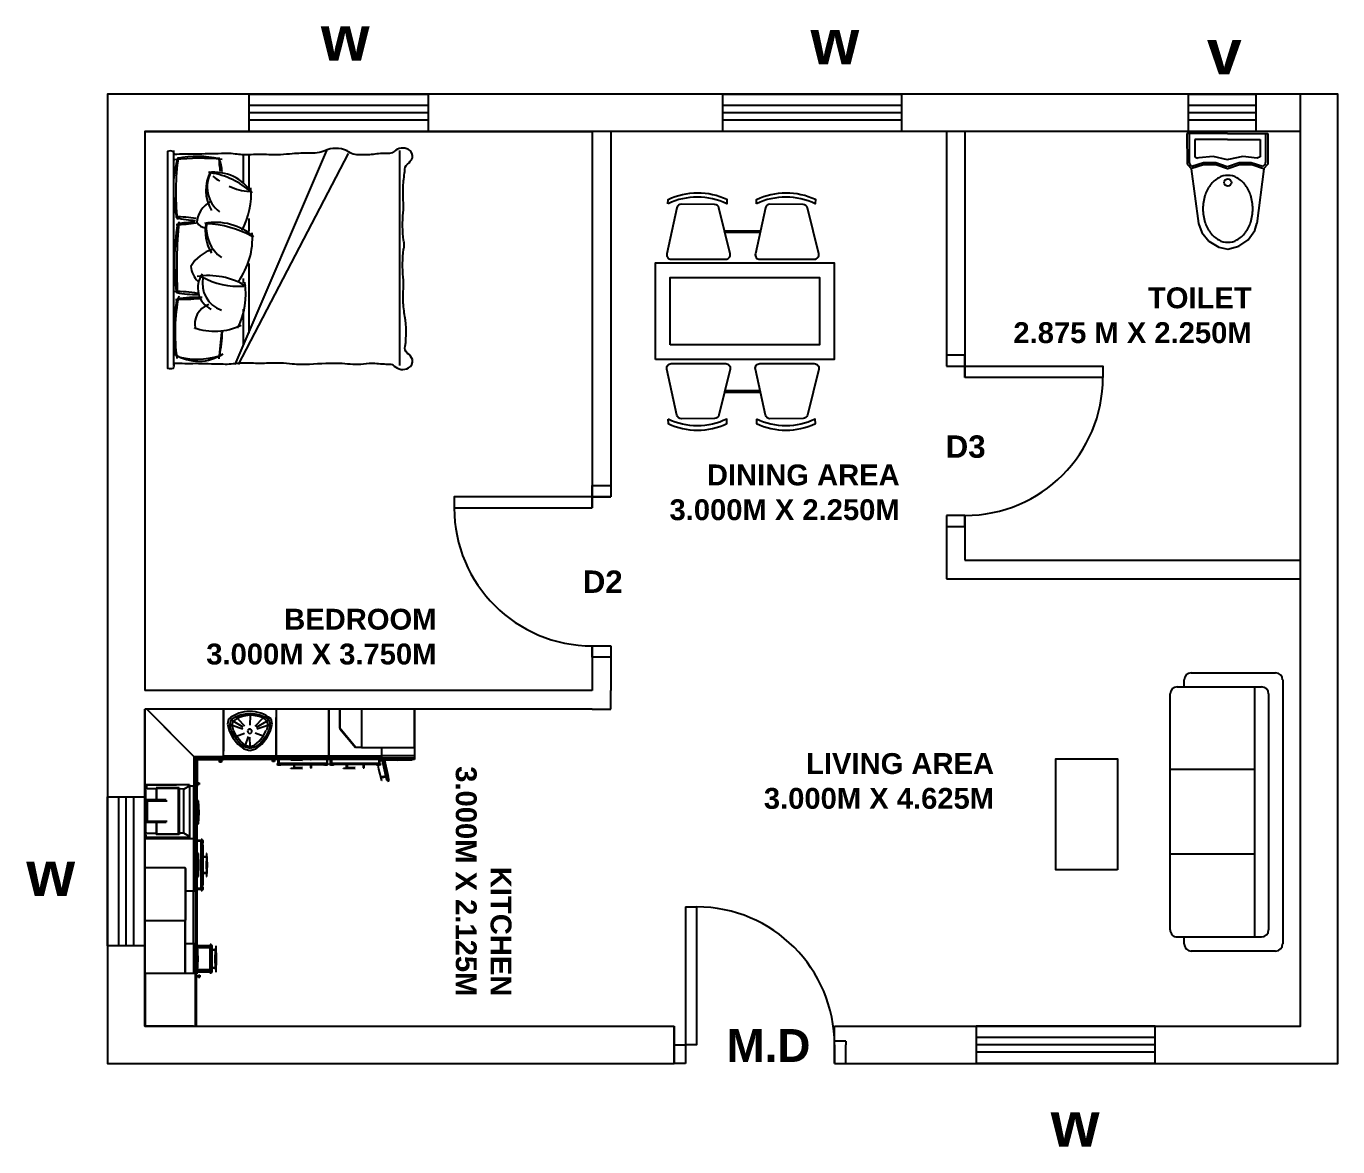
# Model space of a CAD drawing. Header units: millimetres. Extents: x 2616 to 10967, y 340 to 7475.
import ezdxf

# ---------------------------------------------------------------- set-up
doc = ezdxf.new("R2010")
doc.units = ezdxf.units.MM
doc.styles.get("Standard").update_dxf_attribs({"font": 'Arial.ttf'})

# ---------------------------------------------------------------- blocks, each defined once
blk = doc.blocks.new('bed 1- king size')
at = {"color": 0, "linetype": 'Continuous'}
for p, q in [((-0.949, -0.078), (0.932, -0.078)), ((-0.939, -0.615), (0.932, -1.418)), ((-0.939, -0.645), (0.907, -1.606)), ((-0.768, -0.687), (-0.455, -0.687)), ((-0.225, -0.687), (-0.188, -0.687)), ((0.649, -0.687), (0.895, -0.687)), ((-0.666, -0.738), (-0.056, -0.738)), ((0.225, -0.738), (0.338, -0.738)), ((0.61, -0.738), (0.895, -0.738)), ((-0.949, -2.055), (0.932, -2.055))]:
    blk.add_line(p, q, dxfattribs=at)
blk.add_lwpolyline([(0.898, -0.083, 0.098699), (0.924, -0.072, 0.222522), (0.924, -0.024), (-0.971, -0.024, 0.171621), (-0.972, -0.074, 0.102495), (-0.927, -0.083, 0.015571), (-0.929, -0.266, 0.00267), (-0.934, -0.494, 0.058958), (-0.927, -0.631, -0.038458), (-0.925, -0.755, 0.025508), (-0.925, -0.909, -0.039412), (-0.933, -1.115, 0.016498), (-0.938, -1.265, -0.035771), (-0.929, -1.55, 0.045388), (-0.934, -1.739, -0.080578), (-0.929, -1.837, 0.026504), (-0.936, -1.966, -0.211134), (-0.953, -2.007, 0.329446), (-0.97, -2.131, 0.37589), (-0.896, -2.165, 0.123892), (-0.842, -2.123, -0.342539), (-0.78, -2.103, 0.07104), (-0.52, -2.1, -0.036442), (-0.385, -2.085, -0.046791), (-0.276, -2.087, 0.023628), (-0.176, -2.085, -0.055897), (0.066, -2.088, 0.053528), (0.107, -2.094, 0.053528), (0.147, -2.088, -0.055897), (0.389, -2.085, 0.026973), (0.477, -2.087, -0.036947), (0.615, -2.085, -0.036442), (0.75, -2.1, -0.281256), (0.814, -2.123, -0.521995), (0.814, -2.123, 0.123892), (0.867, -2.165, 0.37589), (0.941, -2.131, 0.329446), (0.924, -2.007, -0.211134), (0.907, -1.966, 0.026504), (0.901, -1.837, -0.06219), (0.896, -1.71, -0.218233), (0.929, -1.594, 0.123513), (0.95, -1.494, 0.129887), (0.929, -1.398, -0.095063), (0.909, -1.265, 0.016498), (0.904, -1.115, -0.039412), (0.896, -0.909, 0.025508), (0.896, -0.755, -0.038458), (0.899, -0.631, 0.058958), (0.905, -0.494, 0.00267), (0.9, -0.266, 0.015571)], format="xyb", close=True, dxfattribs=at)
for centre, radius, start, end in [((-0.522, -0.294), 0.389, 147.51, 213.8336), ((-0.231, -0.283), 0.662, 163.9263, 197.1409), ((-0.657, -1.677), 1.588, 78.5485, 98.3029), ((-0.632, -1.365), 1.287, 78.0142, 100.5125), ((2.543, -0.087), 2.913, 180.1063, 184.3312), ((-1.857, -0.304), 1.505, 359.1536, 7.5533), ((0.707, -0.29), 1.035, 169.5301, 179.934), ((-1.248, -0.116), 0.946, 349.589, 2.0447), ((-0.082, -4.069), 3.965, 84.3658, 93.3969), ((-0.04, -2.182), 2.098, 80.934, 97.4266), ((1.024, -0.126), 0.738, 177.8261, 191.4767), ((-0.69, -0.295), 0.997, 1.8337, 10.6945), ((1.057, -0.289), 0.736, 165.3434, 178.3876), ((0.572, -2.107), 2.012, 81.3714, 96.917), ((-0.395, -0.133), 0.746, 349.1667, 3.123), ((0.593, -1.117), 1.043, 75.0181, 103.7392), ((-1.049, -0.304), 1.913, 354.0935, 6.4707), ((0.009, -0.286), 0.872, 347.3175, 11.7435), ((-0.055, -0.443), 0.219, 96.8992, 136.0421), ((-0.244, -0.505), 0.323, 15.4018, 59.7122), ((-0.136, -0.437), 0.513, 159.3026, 206.5026), ((-0.585, -0.442), 0.18, 18.9387, 104.6725), ((-0.23, -0.576), 0.248, 78.0413, 160.8342), ((-0.269, -0.496), 0.208, 54.1671, 153.8421), ((0.404, -0.643), 0.659, 151.0456, 184.1497), ((-0.787, -0.382), 0.625, 328.6542, 9.1977), ((0.347, -0.36), 0.0899, 120.1134, 175.8974), ((0.279, -0.514), 0.237, 28.1996, 86.5061), ((0.254, -0.68), 0.318, 83.5607, 144.2853), ((0.229, -0.714), 0.361, 78.4081, 122.0077), ((-0.212, -0.44), 0.516, 319.1339, 10.5299), ((-0.598, -0.336), 0.889, 331.605, 358.1749), ((0.615, -0.649), 0.278, 61.8876, 141.8707), ((0.586, -0.703), 0.345, 61.6404, 121.3345), ((0.346, -0.429), 0.397, 302.3262, 7), ((0.079, -0.303), 0.665, 317.3201, 351.4624), ((1.163, -0.802), 0.594, 139.9508, 146.951), ((-1.844, -10.472), 10.046, 83.2132, 84.5476), ((-0.606, 0.747), 1.251, 258.1169, 267.8849), ((1.163, -0.802), 0.594, 156.2982, 173.8539), ((0.694, 0.049), 0.552, 275.447, 287.4199), ((0.88, -1.194), 0.721, 90.6432, 100.2707), ((-0.329, -0.078), 0.63, 242.3859, 279.8951), ((0.163, -0.137), 0.629, 233.2201, 274.4972), ((0.546, -0.118), 0.637, 240.9467, 275.467)]:
    blk.add_arc(centre, radius, start, end, dxfattribs=at)
blk = doc.blocks.new('m_68')
for p, q in [((-72.008419, 443.155933), (-70.77713, 444.387484)), ((-72.008419, 371.759987), (-72.008419, 443.155933)), ((-0.503492, 444.387532), (-70.77713, 444.387484)), ((-70.77713, 444.387484), (-70.77713, 370.528412)), ((-68.285131, 444.387484), (-68.285131, 444.422055)), ((-68.285131, 444.422055), (-0.522279, 444.422055)), ((-0.522279, 444.422055), (-0.522279, 444.387532)), ((-0.503492, 370.528412), (-0.503492, 444.387532)), ((0, 444.422055), (0, 0)), ((-99.878692, 368.104553), (-100.53339, 350.079251)), ((-99.31736, 368.104553), (-99.878692, 368.104553)), ((-99.142599, 363.290119), (-99.31736, 368.104553)), ((-94.031429, 368.881083), (-92.799997, 370.276833)), ((-94.031429, 364.742089), (-94.031429, 368.881083)), ((-92.799997, 370.276833), (-92.799997, 363.380814)), ((-92.799997, 370.276833), (-91.526174, 370.276833)), ((-91.526174, 370.276833), (-91.526174, 363.346339)), ((-91.526174, 368.117762), (-73.057222, 368.117762)), ((-91.093921, 368.117762), (-91.093921, 368.587065)), ((-91.093921, 368.587065), (-73.057222, 368.587065)), ((-77.212906, 373.150349), (-77.212906, 375.973416)), ((-77.212906, 375.973416), (-75.331068, 375.973416)), ((-75.331068, 375.890827), (-77.212906, 375.890827)), ((-75.331068, 373.150349), (-77.212906, 373.150349)), ((-76.254081, 375.187874), (-76.254081, 375.213146)), ((-76.254081, 375.213146), (-72.008419, 375.213146)), ((-76.254081, 373.820257), (-76.254081, 373.853302)), ((-72.008419, 373.820257), (-76.254081, 373.820257)), ((-75.331068, 375.973416), (-75.331068, 375.890827)), ((-75.331068, 375.213146), (-75.331068, 375.890827)), ((-75.331068, 375.295782), (-72.008419, 375.295782)), ((-75.331068, 373.820257), (-75.331068, 373.150349)), ((-73.057222, 329.136658), (-73.057222, 370.936251)), ((-73.057222, 370.936251), (-72.555685, 370.936251)), ((-72.555685, 370.936251), (-72.555685, 329.136658)), ((-72.555685, 370.936251), (-71.184969, 370.936251)), ((-70.77713, 370.528412), (-72.008419, 371.759987)), ((-71.067762, 329.136658), (-71.067762, 370.81914)), ((-70.77713, 370.528412), (-0.503492, 370.528412)), ((-68.241024, 329.136658), (-68.241024, 370.528412)), ((-56.254291, 370.524597), (-56.869936, 369.908715)), ((-56.869936, 369.908715), (-56.860733, 297.246695)), ((-56.245136, 296.630955), (-56.254291, 370.524597)), ((-56.254291, 370.524597), (0.000191, 370.524597)), ((-0.503492, 370.936251), (0.000191, 370.936251)), ((-100.53339, 350.079251), (-99.878692, 332.053948)), ((-99.580288, 362.67066), (-99.580288, 363.290119)), ((-99.580288, 363.290119), (-94.122076, 363.290072)), ((-99.120092, 362.67066), (-98.66271, 350.079251)), ((-98.66271, 350.079251), (-99.112892, 337.684679)), ((-94.122076, 362.360811), (-99.108791, 362.360859)), ((-94.122076, 363.290072), (-94.122076, 362.360811)), ((-94.110918, 361.985064), (-92.879676, 363.380814)), ((-94.110918, 338.129568), (-94.110918, 361.985064)), ((-92.830467, 363.380814), (-94.031429, 364.742089)), ((-92.879676, 363.380814), (-92.879676, 336.733818)), ((-91.59708, 363.380814), (-92.879676, 363.380814)), ((-91.59708, 336.733818), (-91.59708, 363.380814)), ((-91.526174, 363.346339), (-91.59708, 363.346339)), ((-91.526174, 365.472031), (-73.949003, 365.472031)), ((-91.526174, 363.759709), (-91.520309, 363.759709)), ((-91.520309, 363.759709), (-91.520309, 336.099434)), ((-73.86074, 367.903424), (-74.515438, 349.878073)), ((-74.515438, 349.878073), (-73.86074, 331.85277)), ((-73.299598, 367.903424), (-73.86074, 367.903424)), ((-73.562288, 362.469483), (-73.562288, 363.088942)), ((-73.562288, 363.088942), (-73.057222, 363.088942)), ((-73.124599, 363.088942), (-73.299598, 367.903424)), ((-73.211336, 365.472031), (-73.057222, 365.472031)), ((-73.10214, 362.469483), (-73.057222, 361.231947)), ((-73.09103, 362.159729), (-73.057222, 362.159729)), ((-99.878692, 332.053948), (-99.31736, 332.053948)), ((-99.580288, 336.755467), (-99.580288, 337.489414)), ((-94.122076, 336.755467), (-99.580288, 336.755467)), ((-99.31736, 332.053948), (-99.1467, 336.755467)), ((-99.112892, 337.684679), (-94.122076, 337.684679)), ((-94.122076, 337.684679), (-94.122076, 336.755467)), ((-92.879676, 336.733818), (-94.110918, 338.129568)), ((-94.025373, 335.356856), (-92.810726, 336.733818)), ((-94.025373, 331.217814), (-94.025373, 335.356856)), ((-92.794132, 329.822064), (-94.025373, 331.217814)), ((-92.810726, 336.733818), (-92.879676, 336.733818)), ((-92.879676, 336.733818), (-91.59708, 336.733818)), ((-92.794132, 336.733818), (-92.794132, 329.822064)), ((-91.520309, 336.752606), (-91.59708, 336.752606)), ((-91.520309, 329.822064), (-91.520309, 336.752606)), ((-91.520309, 334.462786), (-73.955488, 334.462786)), ((-91.520309, 331.817055), (-73.057222, 331.817055)), ((-91.520309, 331.806898), (-73.057222, 331.806898)), ((-91.093921, 331.29797), (-91.093921, 331.806898)), ((-73.057222, 331.29797), (-91.093921, 331.29797)), ((-73.86074, 331.85277), (-73.299598, 331.85277)), ((-73.562288, 336.554337), (-73.562288, 337.288285)), ((-73.057222, 336.554337), (-73.562288, 336.554337)), ((-73.299598, 331.85277), (-73.1287, 336.554337)), ((-73.204898, 334.462786), (-73.057222, 334.462786)), ((-73.057222, 338.524246), (-73.095131, 337.483549)), ((-73.095131, 337.483549), (-73.057222, 337.483549)), ((-92.794132, 329.822064), (-91.520309, 329.822064)), ((-72.555685, 329.136658), (-73.057222, 329.136658)), ((-73.03791, 255.32732), (-73.03791, 329.136658)), ((-72.555685, 329.136658), (-71.067762, 329.136658)), ((-72.533416, 255.32732), (-72.533416, 329.136658)), ((-71.067762, 329.136658), (-68.241024, 329.136658)), ((-71.037912, 255.32732), (-71.037912, 329.136658)), ((-68.241024, 329.136658), (-68.199396, 329.136658)), ((-68.199396, 329.14877), (-68.197059, 329.14877)), ((-68.197059, 329.14877), (-68.197059, 255.311489)), ((-68.197059, 329.14877), (-56.864833, 329.14877)), ((-56.699991, 296.525812), (-57.315635, 295.909977)), ((-57.315635, 295.909977), (-57.306432, 223.24791)), ((-56.860733, 297.246695), (-56.245136, 296.630955)), ((-56.699991, 296.525812), (0.000191, 296.52586)), ((-56.690645, 222.63217), (-56.699991, 296.525812)), ((-56.245136, 296.630955), (0.000191, 296.631003)), ((-81.399631, 252.958775), (-80.168342, 254.19035)), ((-81.399631, 249.323845), (-81.399631, 252.958775)), ((-80.168342, 248.09227), (-81.399631, 249.323845)), ((-81.384182, 246.833182), (-80.15294, 248.064757)), ((-81.384182, 190.127516), (-81.384182, 246.833182)), ((-80.168342, 254.19035), (-80.168342, 248.09227)), ((-78.877735, 254.19035), (-80.168342, 254.19035)), ((-80.168342, 248.09227), (-78.877735, 248.09227)), ((-80.15294, 248.064757), (-80.15294, 188.895941)), ((-78.975963, 248.064757), (-80.15294, 248.064757)), ((-79.571867, 248.064757), (-79.571867, 248.09227)), ((-79.129123, 248.064757), (-79.129123, 248.09227)), ((-78.975963, 188.895941), (-78.975963, 248.064757)), ((-78.877735, 248.09227), (-78.877735, 254.19035)), ((-78.877735, 252.60973), (-73.051357, 252.60973)), ((-78.877735, 251.533938), (-73.051357, 251.533938)), ((-78.680277, 252.60973), (-78.680277, 252.743817)), ((-78.680277, 252.743817), (-73.051357, 252.743817)), ((-78.680277, 185.058165), (-78.680277, 251.533938)), ((-73.051357, 181.490088), (-73.051357, 255.32732)), ((-73.051357, 255.32732), (-72.546482, 255.32732)), ((-72.546482, 255.32732), (-72.546482, 181.490088)), ((-71.048832, 255.32732), (-72.546482, 255.32732)), ((-71.048832, 181.490088), (-71.048832, 255.32732)), ((-71.048832, 255.32732), (-68.203497, 255.32732)), ((-68.203497, 255.32732), (-68.206453, 255.32732)), ((-68.203497, 181.539107), (-68.203497, 255.32732)), ((-68.203497, 255.32732), (-57.310533, 255.32732)), ((-68.197059, 255.311489), (-57.310533, 255.311489)), ((-87.071895, 234.650803), (-87.730837, 218.411923)), ((-86.506843, 234.650803), (-87.071895, 234.650803)), ((-86.771488, 229.754925), (-86.771488, 230.313492)), ((-86.771488, 230.313492), (-81.384182, 230.313492)), ((-86.330843, 230.313492), (-86.506843, 234.650803)), ((-85.847854, 218.411923), (-86.308193, 229.754925)), ((-86.296892, 229.476357), (-81.384182, 229.476357)), ((-74.972677, 234.650851), (-75.631618, 218.411923)), ((-74.407816, 234.650851), (-74.972677, 234.650851)), ((-74.107217, 234.650851), (-74.766206, 218.411923)), ((-74.672269, 229.755497), (-74.672269, 230.31354)), ((-74.672269, 230.31354), (-74.283218, 230.31354)), ((-74.257421, 230.947829), (-74.407816, 234.650851)), ((-73.542404, 234.650851), (-74.107217, 234.650851)), ((-73.806858, 229.755688), (-73.806858, 230.31354)), ((-73.806858, 230.31354), (-73.051357, 230.31354)), ((-73.366403, 230.31354), (-73.542404, 234.650851)), ((-73.343753, 229.755688), (-73.051357, 222.554684)), ((-73.332405, 229.476404), (-73.051357, 229.476357)), ((-57.306432, 223.24791), (-56.690645, 222.63217)), ((-56.690645, 222.63217), (0.000191, 222.632218)), ((-87.730837, 218.411923), (-87.071895, 202.173043)), ((-86.771488, 206.408644), (-86.771488, 207.069826)), ((-81.384182, 206.408644), (-86.771488, 206.408644)), ((-86.506843, 202.173043), (-86.334943, 206.408644)), ((-86.308193, 207.069826), (-85.847854, 218.411923)), ((-86.300993, 207.245779), (-81.384182, 207.245779)), ((-75.631618, 218.411923), (-74.972677, 202.173043)), ((-74.766206, 218.411923), (-74.107217, 202.173043)), ((-74.672269, 206.408644), (-74.672269, 207.069779)), ((-74.279117, 206.408644), (-74.672269, 206.408644)), ((-74.407816, 202.173043), (-74.257421, 205.876065)), ((-73.806858, 206.408644), (-73.806858, 207.069874)), ((-73.051357, 206.408644), (-73.806858, 206.408644)), ((-73.542404, 202.173043), (-73.370504, 206.408644)), ((-73.370504, 206.408644), (-73.051357, 206.408644)), ((-73.051357, 214.269209), (-73.336506, 207.245779)), ((-73.336506, 207.245779), (-73.051357, 207.245779)), ((-87.071895, 202.173043), (-86.506843, 202.173043)), ((-81.399631, 187.690449), (-80.173635, 188.916588)), ((-81.399631, 184.055519), (-81.399631, 187.690449)), ((-80.168342, 182.823944), (-81.399631, 184.055519)), ((-80.15294, 188.895941), (-81.384182, 190.127516)), ((-80.168342, 188.911152), (-80.168342, 182.823944)), ((-80.15294, 188.895941), (-78.975963, 188.895941)), ((-78.877735, 188.921976), (-78.975963, 188.921976)), ((-78.877735, 182.823944), (-78.877735, 188.921976)), ((-78.877735, 185.058165), (-73.051357, 185.058165)), ((-74.972677, 202.173043), (-74.407816, 202.173043)), ((-74.107217, 202.173043), (-73.542404, 202.173043)), ((-80.168342, 182.823944), (-78.877735, 182.823944)), ((-78.877735, 183.982325), (-73.051357, 183.982325)), ((-72.546482, 181.490088), (-73.051357, 181.490088)), ((-73.01445, 107.701874), (-73.01445, 181.490088)), ((-72.546482, 181.490088), (-71.048832, 181.490088)), ((-72.509193, 181.490088), (-72.509193, 107.701874)), ((-71.048832, 181.490088), (-71.02189, 181.490088)), ((-71.010732, 181.539107), (-71.02189, 181.539107)), ((-71.010732, 107.701874), (-71.010732, 181.539107)), ((-71.010732, 181.539107), (-68.163681, 181.539107)), ((-68.163681, 181.539107), (-68.183994, 181.539107)), ((-68.163681, 181.539107), (0.000382, 181.539154)), ((-68.163681, 107.701874), (-68.163681, 181.539107)), ((-62.550592, 179.79765), (-1.217174, 179.797697)), ((-62.550592, 105.904055), (-62.550592, 179.79765)), ((-62.550592, 179.79765), (-61.580848, 178.006792)), ((-61.580848, 178.006792), (-54.40607, 173.850775)), ((-54.40607, 173.850775), (-48.012113, 173.906517)), ((-54.40607, 173.850775), (-54.40607, 111.850977)), ((-48.012113, 109.952641), (-48.012113, 175.749111)), ((-48.012113, 175.749111), (-47.245502, 174.82543)), ((-48.012113, 175.749111), (-15.664625, 175.749111)), ((-47.245502, 174.82543), (-47.245502, 110.876274)), ((-16.431236, 174.82543), (-47.245502, 174.82543)), ((-15.664625, 175.749111), (-16.431236, 174.82543)), ((-16.431236, 158.760405), (-16.431236, 174.82543)), ((-15.664625, 158.760405), (-15.664625, 175.749111)), ((-15.664625, 174.188614), (-3.133011, 174.297905)), ((-3.133011, 174.297905), (-0.986147, 172.05987)), ((-1.217174, 179.797697), (-1.217174, 178.036595)), ((-0.986147, 172.05987), (-1.217174, 179.797697)), ((-0.986147, 113.641882), (-0.986147, 172.05987)), ((-75.047254, 160.862637), (-75.706625, 144.623709)), ((-75.596285, 144.623709), (-74.936723, 160.862637)), ((-74.936723, 160.862637), (-75.047254, 160.862637)), ((-74.936723, 160.862637), (-74.371481, 160.862637)), ((-74.070882, 160.862637), (-74.730253, 144.623709)), ((-74.636316, 155.967808), (-74.636316, 156.525326)), ((-74.636316, 156.525326), (-74.247074, 156.525326)), ((-74.371481, 160.862637), (-74.221277, 157.161284)), ((-73.50564, 160.862637), (-74.070882, 160.862637)), ((-73.770332, 155.968094), (-73.770332, 156.525326)), ((-73.770332, 156.525326), (-73.01445, 156.525326)), ((-73.329496, 156.525326), (-73.50564, 160.862637)), ((-73.306846, 155.968094), (-73.01445, 148.766184)), ((-73.295498, 155.688191), (-73.01445, 155.688191)), ((-3.408002, 156.913042), (-31.329488, 156.913042)), ((-29.699039, 158.760405), (-1.444912, 158.760405)), ((-1.444912, 158.760405), (-3.408002, 156.913042)), ((-3.408002, 129.087878), (-3.408002, 156.913042)), ((-1.062679, 158.760405), (-1.444912, 158.760405)), ((-1.062679, 127.240563), (-1.062679, 158.760405)), ((-75.706625, 144.623709), (-75.047254, 128.384829)), ((-74.936723, 128.384829), (-75.596285, 144.623709)), ((-74.730253, 144.623709), (-74.070882, 128.384829)), ((-74.636316, 132.62043), (-74.636316, 133.281565)), ((-74.242973, 132.62043), (-74.636316, 132.62043)), ((-74.371481, 128.384829), (-74.221277, 132.08623)), ((-73.770332, 132.62043), (-73.770332, 133.281708)), ((-73.01445, 132.62043), (-73.770332, 132.62043)), ((-73.50564, 128.384829), (-73.333597, 132.62043)), ((-73.333597, 132.62043), (-73.01445, 132.62043)), ((-73.01445, 140.480805), (-73.299598, 133.457566)), ((-73.299598, 133.457566), (-73.01445, 133.457566)), ((-31.329488, 129.087878), (-3.408002, 129.087878)), ((-1.444912, 127.240563), (-3.408002, 129.087878)), ((-75.047254, 128.384829), (-74.936723, 128.384829)), ((-74.936723, 128.384829), (-74.371481, 128.384829)), ((-74.070882, 128.384829), (-73.50564, 128.384829)), ((-54.40607, 111.850977), (-61.580848, 107.694912)), ((-54.40607, 111.850977), (-48.012113, 111.795187)), ((-47.245502, 110.876274), (-48.012113, 109.952641)), ((-16.431236, 110.876274), (-47.245502, 110.876274)), ((-29.699039, 127.240563), (-1.444912, 127.240563)), ((-16.431236, 110.876274), (-16.431236, 127.240563)), ((-15.664625, 109.952641), (-16.431236, 110.876274)), ((-15.664625, 109.952641), (-15.664625, 127.240563)), ((-15.664625, 111.513138), (-3.133011, 111.403847)), ((-3.133011, 111.403847), (-2.538299, 107.980347)), ((-1.444912, 127.240563), (-1.062679, 127.240563)), ((-1.217174, 105.904055), (-0.986147, 113.641882)), ((-341.010522, 100.60463), (-342.569732, 100.381995)), ((-342.569732, 100.381995), (-341.229486, 94.227791)), ((-341.229486, 94.227791), (-341.135549, 94.24119)), ((-341.139269, 94.25788), (-339.56933, 94.482041)), ((-336.1207, 71.213722), (-341.139269, 94.25788)), ((-341.135549, 94.24119), (-336.1207, 71.213722)), ((-341.010522, 100.60463), (-339.257049, 99.606943)), ((-339.674043, 94.467068), (-341.010522, 100.60463)), ((-338.4449, 95.878029), (-339.653492, 94.470024)), ((-339.56933, 94.482041), (-337.815618, 93.484354)), ((-334.416198, 70.819855), (-339.56933, 94.482041)), ((-339.257049, 99.606943), (-338.4449, 95.878029)), ((-331.734371, 95.801592), (-338.415241, 94.847775)), ((-338.415241, 94.847775), (-338.235569, 94.022656)), ((-338.235569, 94.022656), (-332.126951, 94.894743)), ((-337.815618, 93.484354), (-333.190822, 72.247505)), ((-332.965421, 99.930573), (-332.278299, 100.02861)), ((-332.278299, 100.02861), (-327.991199, 84.13682)), ((-331.592369, 95.149851), (-331.734371, 95.801592)), ((-75.950193, 102.988959), (-75.950193, 105.729771)), ((-75.950193, 105.729771), (-74.068737, 105.729771)), ((-74.068737, 102.988959), (-75.950193, 102.988959)), ((-74.991607, 105.052042), (-73.347473, 105.052042)), ((-74.991607, 103.658963), (-73.347473, 103.658963)), ((-74.068737, 105.729771), (-74.068737, 105.052042)), ((-73.347473, 103.658963), (-74.068737, 103.658963)), ((-74.068737, 103.658963), (-74.068737, 102.988959)), ((-73.347473, 70.838166), (-73.347473, 107.761908)), ((-73.347473, 107.761908), (-73.01445, 107.761908)), ((-72.509193, 107.701874), (-73.01445, 107.701874)), ((-72.509193, 107.701874), (-71.010732, 107.701874)), ((-72.346878, 69.851637), (-72.346878, 107.701874)), ((-71.010732, 107.701874), (-70.656252, 107.701874)), ((-71.007442, 68.506432), (-71.007442, 107.701874)), ((-70.656252, 107.761908), (-69.164276, 107.761908)), ((-69.164276, 107.761908), (-69.164276, 66.667986)), ((-69.164276, 107.761908), (-68.238496, 107.761908)), ((-68.238496, 107.701874), (-68.163681, 107.701874)), ((-68.163681, 107.701874), (-62.550592, 107.701874)), ((-61.580848, 107.694912), (-62.550592, 105.904055)), ((-62.550592, 105.904055), (-1.217174, 105.904055)), ((-48.012113, 109.952641), (-15.664625, 109.952641)), ((-1.217174, 105.904055), (-44.436741, 105.904055)), ((-1.217174, 105.904055), (-10.037899, 105.904055)), ((-2.538299, 107.980347), (-1.217174, 105.904055)), ((-1.163482, 107.701779), (0.000382, 107.701779)), ((-330.555486, 77.35796), (-329.324197, 78.589535)), ((-330.555486, 76.102638), (-330.555486, 77.35796)), ((-324.436521, 77.35796), (-330.555486, 77.35796)), ((-324.436521, 76.102638), (-330.555486, 76.102638)), ((-329.341411, 70.404768), (-329.341411, 76.102638)), ((-329.324197, 78.589535), (-325.667762, 78.589535)), ((-328.26581, 70.404768), (-328.26581, 76.102638)), ((-328.26581, 76.0427), (-261.804485, 76.0427)), ((-328.20177, 76.102638), (-328.185558, 76.0427)), ((-327.991199, 84.13682), (-327.067566, 78.589535)), ((-326.653337, 76.102638), (-326.643371, 76.0427)), ((-325.667762, 78.589535), (-324.436521, 77.35796)), ((-324.436521, 76.102638), (-324.436521, 77.365685)), ((-324.436521, 77.365685), (-265.611314, 77.365685)), ((-324.436521, 76.102638), (-324.436521, 77.35796)), ((-265.611314, 76.102638), (-324.436521, 76.102638)), ((-306.919908, 77.365685), (-306.919908, 82.792282)), ((-306.919908, 82.792282), (-306.258964, 82.792282)), ((-306.083011, 77.365685), (-306.083011, 82.321072)), ((-294.919347, 83.753252), (-278.683996, 83.093119)), ((-294.919347, 81.867218), (-283.578491, 82.328272)), ((-283.857202, 77.365685), (-283.857202, 82.316971)), ((-283.578491, 82.792282), (-283.020305, 82.792282)), ((-283.020305, 82.792282), (-283.020305, 77.365685)), ((-278.683996, 82.527304), (-283.020305, 82.35097)), ((-278.683996, 83.093119), (-278.683996, 82.527304)), ((-265.611314, 77.35796), (-264.380073, 78.589535)), ((-265.611314, 77.365685), (-265.611314, 76.102638)), ((-265.611314, 76.102638), (-265.611314, 77.35796)), ((-259.492397, 77.35796), (-265.611314, 77.35796)), ((-259.492397, 76.102638), (-265.611314, 76.102638)), ((-264.380073, 78.589535), (-260.723638, 78.589535)), ((-261.804485, 70.404721), (-261.804485, 76.102638)), ((-260.728883, 70.404721), (-260.728883, 76.102638)), ((-260.728883, 76.0427), (-260.59494, 76.0427)), ((-260.723638, 78.589535), (-259.492397, 77.35796)), ((-260.59494, 76.0427), (-260.59494, 70.404721)), ((-259.492397, 77.35796), (-259.492397, 76.102638)), ((-256.809759, 77.35796), (-255.578518, 78.589535)), ((-256.809759, 76.102638), (-256.809759, 77.35796)), ((-250.690841, 77.35796), (-256.809759, 77.35796)), ((-256.809759, 76.102638), (-250.690841, 76.102638)), ((-255.595684, 76.102638), (-256.809759, 76.102638)), ((-255.595684, 70.404768), (-255.595684, 76.102638)), ((-255.578518, 78.589535), (-251.922083, 78.589535)), ((-188.058805, 76.0427), (-255.526352, 76.0427)), ((-255.526352, 76.0427), (-255.526352, 70.404768)), ((-250.690841, 76.102638), (-254.52013, 76.102638)), ((-254.52013, 76.102638), (-254.52013, 76.0427)), ((-254.52013, 76.0427), (-188.058805, 76.0427)), ((-251.922083, 78.589535), (-250.690841, 77.35796)), ((-250.690841, 77.365685), (-250.690841, 76.102638)), ((-191.865635, 77.365685), (-250.690841, 77.365685)), ((-250.690841, 76.102638), (-250.690841, 77.35796)), ((-250.690841, 76.102638), (-191.865635, 76.102638)), ((-233.174228, 77.365685), (-233.174228, 82.792282)), ((-233.174228, 82.792282), (-232.513284, 82.792282)), ((-232.337284, 77.365685), (-232.337284, 82.321072)), ((-221.17362, 83.753252), (-204.938268, 83.093119)), ((-209.832811, 82.328272), (-221.17362, 81.867218)), ((-221.17362, 81.867218), (-210.111522, 82.316971)), ((-210.111522, 82.316971), (-210.111522, 77.365685)), ((-209.274625, 82.792282), (-209.832811, 82.792282)), ((-209.274625, 77.365685), (-209.274625, 82.792282)), ((-204.938268, 82.527304), (-209.274625, 82.35097)), ((-209.274625, 82.35097), (-209.274625, 77.365685)), ((-204.938268, 83.093119), (-204.938268, 82.527304)), ((-191.865635, 77.35796), (-190.634393, 78.589535)), ((-191.865635, 76.102638), (-191.865635, 77.365685)), ((-191.865635, 76.102638), (-191.865635, 77.35796)), ((-185.746669, 77.35796), (-191.865635, 77.35796)), ((-191.865635, 76.102638), (-185.746669, 76.102638)), ((-188.058805, 76.102638), (-191.865635, 76.102638)), ((-190.634393, 78.589535), (-186.977911, 78.589535)), ((-188.058805, 70.404721), (-188.058805, 76.102638)), ((-185.746669, 76.102638), (-186.983204, 76.102638)), ((-186.983204, 76.102638), (-186.983204, 70.404721)), ((-186.983204, 76.0427), (-186.849212, 76.0427)), ((-186.977911, 78.589535), (-185.746669, 77.35796)), ((-186.849212, 76.0427), (-186.849212, 70.404721)), ((-185.746669, 76.102638), (-185.746669, 77.35796)), ((-107.490444, 72.093821), (-107.490444, 73.974943)), ((-107.490444, 73.974943), (-104.749012, 73.974943)), ((-104.749012, 73.974943), (-104.749012, 72.093821)), ((-378.25253, 0.000096), (-378.25253, 64.216519)), ((-378.25253, 64.216519), (-378.170704, 64.216519)), ((-378.170704, 0.000096), (-378.170704, 70.368386)), ((-378.170704, 70.368386), (-331.833219, 70.368338)), ((-378.170704, 69.863558), (-331.833219, 69.86351)), ((-378.170704, 68.366337), (-331.833219, 68.366337)), ((-378.170704, 65.521765), (-331.833219, 65.521765)), ((-375.145888, 71.176911), (-355.07226, 71.835757)), ((-375.145888, 70.612145), (-375.145888, 71.176911)), ((-369.910144, 70.440293), (-375.145888, 70.612145)), ((-369.910144, 70.368386), (-369.910144, 70.876646)), ((-369.910144, 70.876646), (-369.092774, 70.876646)), ((-368.875193, 70.368386), (-368.875193, 70.406342)), ((-368.875193, 70.406342), (-367.719149, 70.368386)), ((-355.07226, 71.835757), (-334.998417, 71.176911)), ((-342.425584, 70.368338), (-341.049814, 70.413542)), ((-341.394901, 70.368338), (-341.394901, 70.402193)), ((-341.049814, 70.876599), (-340.359974, 70.876599)), ((-340.359974, 70.876599), (-340.359974, 70.368338)), ((-334.998417, 70.612145), (-340.359974, 70.436144)), ((-337.152719, 70.368338), (-336.070299, 70.522881)), ((-336.071491, 70.576906), (-336.025953, 70.368338)), ((-336.070299, 70.522881), (-336.036729, 70.368338)), ((-334.998417, 71.176911), (-334.998417, 70.612145)), ((-334.998417, 70.736742), (-334.416198, 70.819855)), ((-334.513664, 70.805931), (-334.418344, 70.368338)), ((-334.475994, 70.81132), (-333.697271, 70.368338)), ((-333.190822, 72.247505), (-334.416198, 70.819855)), ((-333.432245, 71.966267), (-333.283996, 71.285439)), ((-333.286714, 72.13583), (-329.341411, 72.69907)), ((-333.283996, 71.285439), (-329.341411, 71.848297)), ((-331.833219, 54.182768), (-331.833219, 70.404768)), ((-331.833219, 70.404768), (-258.011913, 70.404721)), ((-258.011913, 69.898892), (-331.833219, 69.898987)), ((-331.833219, 68.398953), (-258.011913, 68.398905)), ((-331.833219, 65.549088), (-258.011913, 65.54904)), ((-258.087492, 0.00121), (-258.087492, 70.404768)), ((-258.087492, 70.404768), (-184.266233, 70.404721)), ((-184.266233, 69.898939), (-258.087492, 69.898987)), ((-258.087492, 68.398953), (-184.266233, 68.398905)), ((-258.087492, 65.549088), (-184.266233, 65.54904)), ((-258.011913, 70.404721), (-258.011913, 69.898892)), ((-258.011913, 68.398905), (-258.011913, 69.898892)), ((-258.011913, 68.398905), (-258.011913, 65.54904)), ((-258.011913, 65.54904), (-258.011913, 0.00121)), ((-237.408971, 70.649004), (-237.408971, 71.214867)), ((-233.174228, 70.404721), (-233.174228, 70.913983)), ((-233.174228, 70.913983), (-232.513284, 70.913983)), ((-232.337284, 70.404721), (-232.337284, 70.44282)), ((-221.17362, 71.874953), (-204.938268, 71.214819)), ((-210.946655, 70.404721), (-209.832811, 70.45002)), ((-210.111522, 70.404721), (-210.111522, 70.438671)), ((-209.832811, 70.913983), (-209.274625, 70.91403)), ((-209.274625, 70.91403), (-209.274625, 70.404721)), ((-204.938268, 70.649004), (-209.274625, 70.472718)), ((-204.938268, 71.214819), (-204.938268, 70.649004)), ((-184.266233, 70.404721), (-184.266233, 69.898939)), ((-184.266233, 65.54904), (-184.266233, 70.306731)), ((-184.266233, 68.398905), (-184.266233, 69.898939)), ((-184.266233, 68.398905), (-184.266233, 65.54904)), ((-184.266233, 65.54904), (-184.266233, 11.493683)), ((-184.266233, 64.24141), (-184.231662, 64.24141)), ((-184.242773, 64.24141), (-184.242773, 64.375305)), ((-184.242773, 64.375305), (-184.220886, 64.375305)), ((-184.231662, 64.24141), (-184.231662, 11.475468)), ((-184.231662, 58.052826), (-184.220886, 58.052826)), ((-184.220886, 0.001191), (-184.220886, 70.420504)), ((-184.220886, 70.420504), (-110.399627, 70.420456)), ((-110.399627, 69.915676), (-184.220886, 69.915724)), ((-184.220886, 68.418646), (-110.399627, 68.418598)), ((-184.220886, 65.574312), (-110.399627, 65.574217)), ((-181.621265, 71.316481), (-181.621265, 73.198843)), ((-181.621265, 73.198843), (-178.881454, 73.198843)), ((-180.951547, 71.316481), (-181.621265, 71.316481)), ((-180.951547, 70.420504), (-180.951547, 72.239781)), ((-180.951547, 72.239781), (-180.918359, 72.239781)), ((-179.58436, 72.239781), (-179.558992, 72.239781)), ((-179.558992, 72.239781), (-179.558992, 70.420504)), ((-178.881454, 71.316481), (-179.558992, 71.316481)), ((-178.881454, 73.198843), (-178.881454, 71.316481)), ((-155.705881, 55.469084), (-163.989639, 48.990107)), ((-147.272253, 57.963419), (-155.705881, 55.469084)), ((-138.838672, 55.469084), (-147.272253, 57.963419)), ((-130.554866, 48.990107), (-138.838672, 55.469084)), ((-110.399627, 70.420456), (-110.399627, 69.915676)), ((-110.399627, 65.574217), (-110.399627, 70.322657)), ((-110.399627, 68.418598), (-110.399627, 69.915676)), ((-110.399627, 68.418598), (-110.399627, 65.574217)), ((-110.399627, 65.574217), (-110.399627, 0.001173)), ((-110.399627, 64.269161), (-110.365057, 64.269161)), ((-110.326385, 0.001173), (-110.326385, 58.564759)), ((-110.326385, 58.564759), (-110.300779, 58.564759)), ((-110.300779, 70.815087), (-73.370504, 70.815087)), ((-72.383976, 69.814587), (-110.300779, 69.814587)), ((-71.038484, 68.475485), (-110.300779, 68.475485)), ((-110.300779, 66.632605), (-69.199609, 66.632653)), ((-106.820106, 72.093821), (-107.490444, 72.093821)), ((-106.820106, 70.815087), (-106.820106, 73.016501)), ((-106.820106, 73.016501), (-106.770706, 73.016501)), ((-105.468559, 73.016501), (-105.426931, 73.016501)), ((-105.426931, 73.016501), (-105.426931, 70.815087)), ((-104.749012, 72.093821), (-105.426931, 72.093821)), ((-73.370504, 70.815087), (-72.383976, 69.814587)), ((-73.370504, 70.815087), (-68.817377, 66.265536)), ((-73.347473, 70.838166), (-68.776941, 66.265536)), ((-72.346878, 69.851637), (-73.347473, 70.838166)), ((-72.383976, 69.814587), (-71.038484, 68.475485)), ((-71.007442, 68.506432), (-72.346878, 69.851637)), ((-69.199609, 66.632653), (-71.038484, 68.475485)), ((-71.038484, 68.475485), (-29.994154, 27.469254)), ((-29.994154, 27.469254), (-71.007442, 68.506432)), ((-69.164276, 66.667986), (-71.007442, 68.506432)), ((-69.869136, 67.316532), (-69.827556, 67.316532)), ((-69.199609, 66.632653), (-27.034759, 24.510479)), ((-2.499199, 0), (-69.199609, 66.632653)), ((-69.164276, 66.667986), (-2.540445, 0)), ((-68.637514, 66.084957), (-68.595504, 66.084957)), ((-68.588066, 66.035557), (-68.588066, 66.076613)), ((-68.588066, 66.076613), (-36.431837, 33.906031)), ((-36.431837, 33.906031), (-68.588066, 66.035557)), ((-67.154312, 64.603615), (-67.154312, 64.642144)), ((-60.616779, 58.071423), (-60.616779, 58.10175)), ((-377.969718, 53.561211), (-377.354097, 54.177094)), ((-304.091978, 53.570462), (-377.969718, 53.561211)), ((-377.969718, 0.000096), (-377.969718, 53.561211)), ((-377.354097, 54.177094), (-304.707813, 54.186201)), ((-304.707813, 54.186201), (-304.091978, 53.570462)), ((-304.091978, 0), (-304.091978, 53.570462)), ((-304.091978, 50.655556), (-304.067373, 50.700283)), ((-304.091978, 50.637388), (-304.067373, 50.637293)), ((-304.067373, 53.279639), (-303.707599, 53.492546)), ((-304.067373, 0), (-304.067373, 53.279639)), ((-295.368147, 53.279639), (-304.067373, 53.279639)), ((-303.707599, 53.492546), (-295.255279, 53.707886)), ((-295.255279, 53.707886), (-295.368147, 53.279639)), ((-295.368147, 53.279639), (-273.580455, 26.713467)), ((-273.704481, 27.347851), (-295.255279, 53.707886)), ((-171.191597, 40.032482), (-176.37968, 30.102301)), ((-173.87228, 29.737711), (-169.177723, 38.723231)), ((-163.989639, 48.990107), (-171.191597, 40.032482)), ((-166.142559, 37.792397), (-170.285511, 29.862595)), ((-169.177723, 38.723231), (-162.660741, 46.828795)), ((-160.391379, 44.945526), (-166.142559, 37.792397)), ((-166.142559, 37.792397), (-154.694891, 33.550978)), ((-162.660741, 46.828795), (-155.164861, 52.69146)), ((-153.776169, 50.1194), (-160.391379, 44.945526)), ((-155.164861, 52.69146), (-147.533607, 54.948521)), ((-147.502946, 52.111244), (-154.237508, 50.1194)), ((-147.533607, 54.948521), (-147.502946, 52.111244)), ((-147.533607, 54.948521), (-139.902353, 52.69146)), ((-140.768337, 50.1194), (-147.502946, 52.111244)), ((-147.502946, 52.111244), (-147.362899, 39.183283)), ((-144.713878, 38.399792), (-140.768337, 50.1194)), ((-139.902353, 52.69146), (-140.768337, 50.1194)), ((-140.768337, 50.1194), (-134.153127, 44.945526)), ((-139.902353, 52.69146), (-132.406425, 46.828747)), ((-128.401947, 37.792397), (-139.849615, 33.550978)), ((-134.153127, 44.945526), (-128.401947, 37.792397)), ((-132.406425, 46.828747), (-125.889635, 38.723231)), ((-123.352909, 40.032482), (-130.554866, 48.990107)), ((-125.889635, 38.723231), (-128.401947, 37.792397)), ((-128.401947, 37.792397), (-124.258995, 29.862595)), ((-125.889635, 38.723231), (-121.194934, 29.737711)), ((-118.164825, 30.102301), (-123.352909, 40.032482)), ((-273.580455, 26.713467), (-273.704481, 27.347851)), ((-273.580455, 0.001214), (-273.580455, 26.713467)), ((-273.580455, 26.713467), (-273.31953, 26.238632)), ((-273.31953, 26.238632), (-273.31953, 0.00124)), ((-176.37968, 30.102301), (-178.621673, 20.7057)), ((-178.621673, 20.7057), (-176.985359, 13.34858)), ((-175.900793, 21.234894), (-173.87228, 29.737711)), ((-172.537088, 22.358895), (-175.900793, 21.234894)), ((-175.900793, 21.234894), (-174.420118, 14.577675)), ((-172.537088, 22.358895), (-170.746851, 29.862595)), ((-157.210159, 27.480126), (-172.537088, 22.358895)), ((-171.230459, 16.483879), (-172.537088, 22.358895)), ((-156.696272, 25.169182), (-171.230459, 16.483879)), ((-154.561138, 23.474694), (-165.802526, 12.175846)), ((-148.457813, 33.673239), (-150.083017, 31.897879)), ((-150.083017, 31.897879), (-149.978113, 29.492188)), ((-149.978113, 29.492188), (-148.204469, 27.86541)), ((-146.054697, 33.778239), (-148.457813, 33.673239)), ((-148.204469, 27.86541), (-145.801353, 27.97041)), ((-147.505596, 8.471203), (-147.362899, 22.119046)), ((-145.801353, 27.97041), (-146.961546, 27.919674)), ((-144.281053, 32.151461), (-146.054697, 33.778239)), ((-145.801353, 27.97041), (-144.176149, 29.74577)), ((-144.176149, 29.74577), (-144.281053, 32.151461)), ((-140.164852, 23.474694), (-130.766201, 13.786793)), ((-138.02967, 25.169182), (-123.775386, 16.483879)), ((-122.468757, 22.358895), (-137.515831, 27.480126)), ((-124.258995, 29.862595), (-122.468757, 22.358895)), ((-122.468757, 22.358895), (-123.775386, 16.483879)), ((-119.166422, 21.234894), (-122.468757, 22.358895)), ((-121.194934, 29.737711), (-119.166422, 21.234894)), ((-120.647049, 14.577675), (-119.166422, 21.234894)), ((-115.922832, 20.7057), (-118.164825, 30.102301)), ((-117.461729, 13.786793), (-115.922832, 20.7057)), ((-31.053495, 28.525257), (-31.048822, 28.520489)), ((-28.44882, 25.923157), (-28.444147, 25.918484)), ((-377.969718, 0.00124), (0, 0)), ((-174.420118, 14.577675), (-171.230459, 16.483879)), ((-171.230459, 16.483879), (-165.802526, 12.175846)), ((-123.775386, 16.483879), (-120.647049, 14.577675)), ((-107.619905, 0.00124), (-107.622051, 0.00124)), ((-107.619905, 0), (-107.619905, 0.00124))]:
    blk.add_line(p, q)
at = {"linetype": 'Continuous'}
for centre, radius, start, end in [((-147.489813, 49.735662), 46.840229, 230.971606956, 309.87200093), ((-147.533583, 53.829067), 47.576859, 235.589521094, 304.410478906), ((-148.504267, 50.574688), 42.115327, 245.748955732, 305.956479913)]:
    blk.add_arc(centre, radius, start, end, dxfattribs=at)
blk = doc.blocks.new('sofa 6')
for p, q in [((-1100, 167), (-1100, 834)), ((-1044, 890), (1044, 890)), ((1100, 834), (1100, 167)), ((-933, 779), (933, 779)), ((-989, 56), (-989, 723)), ((-989, 667), (989, 667)), ((-334, 667), (-334, 0)), ((334, 667), (334, 0)), ((989, 723), (989, 56)), ((-989, 111), (-1044, 111)), ((1044, 111), (989, 111)), ((933, 0), (-933, 0))]:
    blk.add_line(p, q)
for centre, start, end in [((-1044, 834), 90, 180), ((1044, 834), 0, 90), ((-933, 723), 90, 180), ((933, 723), 0, 90), ((-1044, 167), 180, 270), ((1044, 167), 270, 0), ((-933, 56), 180, 270), ((933, 56), 270, 0)]:
    blk.add_arc(centre, 55.6, start, end)
blk = doc.blocks.new('A$C09D638C3')
for p, q in [((0, 0.7166), (0.0008, 0.5263)), ((0.2504, 0.7166), (0, 0.7166)), ((0.0137, 0.7166), (0.0137, 0.5365)), ((0.048, 0.6794), (0.048, 0.5712)), ((0.2504, 0.6794), (0.048, 0.6794)), ((0.2504, 0.7166), (0.5, 0.7166)), ((0.2504, 0.6794), (0.4528, 0.6794)), ((0.4528, 0.6794), (0.4528, 0.5712)), ((0.4871, 0.7166), (0.4871, 0.5365)), ((0.5, 0.7166), (0.5, 0.5263)), ((0.048, 0.5712), (0.0652, 0.5632)), ((0.1631, 0.5735), (0.0733, 0.5655)), ((0.2504, 0.5527), (0.1631, 0.5735)), ((0.3462, 0.574), (0.2582, 0.5558)), ((0.4356, 0.5632), (0.3462, 0.574)), ((0.4528, 0.5712), (0.4356, 0.5632)), ((0.0008, 0.5263), (0.0274, 0.4973)), ((0.0137, 0.5365), (0.015, 0.5295)), ((0.015, 0.5295), (0.0189, 0.5233)), ((0.0189, 0.5233), (0.019, 0.5232)), ((0.019, 0.5232), (0.0309, 0.5105)), ((0.0271, 0.4967), (0.072, 0.1582)), ((0.0297, 0.4985), (0.0274, 0.4973)), ((0.102, 0.522), (0.0297, 0.4985)), ((0.1021, 0.5341), (0.0309, 0.5105)), ((0.0733, 0.5655), (0.0652, 0.5632)), ((0.1786, 0.5213), (0.102, 0.522)), ((0.1781, 0.5339), (0.1021, 0.5341)), ((0.2494, 0.5098), (0.1781, 0.5339)), ((0.2504, 0.4965), (0.1786, 0.5213)), ((0.2582, 0.5558), (0.2504, 0.5527)), ((0.2527, 0.4977), (0.2504, 0.4965)), ((0.3224, 0.5339), (0.2514, 0.5098)), ((0.3248, 0.5217), (0.2527, 0.4977)), ((0.3984, 0.5342), (0.3224, 0.5339)), ((0.4014, 0.5216), (0.3248, 0.5217)), ((0.47, 0.5105), (0.3984, 0.5342)), ((0.4734, 0.4973), (0.4014, 0.5216)), ((0.4758, 0.4967), (0.4334, 0.1581)), ((0.4818, 0.5232), (0.47, 0.5105)), ((0.5, 0.5263), (0.4734, 0.4973)), ((0.4818, 0.5232), (0.4857, 0.5293)), ((0.4857, 0.5293), (0.4871, 0.5363)), ((0.4871, 0.5363), (0.4871, 0.5365)), ((0.0718, 0.1596), (0.0917, 0.1021)), ((0.0917, 0.1021), (0.1359, 0.0488)), ((0.3799, 0.0583), (0.4201, 0.1144)), ((0.4201, 0.1144), (0.4334, 0.1581)), ((0.1359, 0.0488), (0.1968, 0.0131)), ((0.1968, 0.0131), (0.2526, 0)), ((0.2528, 0), (0.3218, 0.0186)), ((0.3218, 0.0186), (0.3799, 0.0583))]:
    blk.add_line(p, q)
blk.add_circle((0.2527, 0.4124), 0.0222)
for centre, radius, start, end in [((0.2776, 0.2962), 0.1668, 118.87483, 143.26614), ((0.2513, 0.3471), 0.1095, 89.14933, 119.72984), ((0.2546, 0.3471), 0.1095, 60.27016, 90.85067), ((0.2283, 0.2962), 0.1668, 36.73386, 61.12517), ((0.3937, 0.2468), 0.295, 163.3175, 179.50758), ((0.3216, 0.265), 0.2207, 143.60937, 162.44747), ((0.1843, 0.265), 0.2207, 17.55253, 36.39063), ((0.1122, 0.2468), 0.295, 0.49242, 16.6825), ((0.3937, 0.2519), 0.295, 180.49242, 196.6825), ((0.1122, 0.2519), 0.295, 343.3175, 359.50758), ((0.3216, 0.2338), 0.2207, 197.55253, 216.39063), ((0.1843, 0.2338), 0.2207, 323.60937, 342.44747), ((0.2776, 0.2026), 0.1668, 216.73386, 241.12517), ((0.2283, 0.2026), 0.1668, 298.87483, 323.26614), ((0.2513, 0.1516), 0.1095, 240.27016, 270.85067), ((0.2546, 0.1516), 0.1095, 269.14933, 299.72984)]:
    blk.add_arc(centre, radius, start, end)
blk = doc.blocks.new('dining_tables')
at = {"color": 7}
for p, q in [((-5680.4, 4266.6), (-5440, 4266.6)), ((-5677.9, 4256.5), (-5442.2, 4256.5)), ((-5680.4, 3184.9), (-5440, 3184.9)), ((-5677.9, 3195), (-5442.2, 3195))]:
    blk.add_line(p, q, dxfattribs=at)
for points in [[(-6060.8, 4448.5), (-6059.7, 4476.9, -0.22351), (-5664.4, 4478), (-5665.5, 4447.4, 0.225963), (-6059.7, 4448.5, -0.224559)], [(-5467.2, 4448.5), (-5466.1, 4476.9, -0.22351), (-5070.8, 4478), (-5071.8, 4447.4, 0.225963), (-5466.1, 4448.5, -0.224559)], [(-6060.8, 3002.9), (-6059.7, 2974.5, 0.22351), (-5664.4, 2973.4), (-5665.5, 3004, -0.225963), (-6059.7, 3002.9, 0.224559)], [(-5467.2, 3002.9), (-5466.1, 2974.5, 0.22351), (-5070.8, 2973.4), (-5071.8, 3004, -0.225963), (-5466.1, 3002.9, 0.224559)]]:
    blk.add_lwpolyline(points, format="xyb", dxfattribs=at)
for points in [[(-5746.8, 4443.4), (-5970, 4445.1, 0.354445), (-5999.6, 4421.6), (-6067.5, 4111.9, 0.479008), (-6038.2, 4075.5), (-5672, 4075.5, 0.486085), (-5642.9, 4112.6), (-5717.9, 4420.5, 0.343643)], [(-5153.2, 4443.4), (-5376.4, 4445.1, 0.354445), (-5406, 4421.6), (-5473.9, 4111.9, 0.479008), (-5444.6, 4075.5), (-5078.4, 4075.5, 0.486085), (-5049.3, 4112.6), (-5124.3, 4420.5, 0.343643)], [(-5746.8, 3008), (-5970, 3006.3, -0.354445), (-5999.6, 3029.9), (-6067.5, 3339.5, -0.479008), (-6038.2, 3375.9), (-5672, 3375.9, -0.486085), (-5642.9, 3338.8), (-5717.9, 3030.9, -0.343643)], [(-5153.2, 3008), (-5376.4, 3006.3, -0.354445), (-5406, 3029.9), (-5473.9, 3339.5, -0.479008), (-5444.6, 3375.9), (-5078.4, 3375.9, -0.486085), (-5049.3, 3338.8), (-5124.3, 3030.9, -0.343643)]]:
    blk.add_lwpolyline(points, format="xyb", close=True, dxfattribs=at)
for points in [[(-6144.3, 4048.6), (-6144.3, 3398.6), (-4944.3, 3398.6), (-4944.3, 4048.6)], [(-6044.3, 3948.6), (-6044.3, 3498.6), (-5044.3, 3498.6), (-5044.3, 3948.6)]]:
    blk.add_lwpolyline(points, close=True, dxfattribs=at)

msp = doc.modelspace()

# ---------------------------------------------------------------- linework, layer by layer
at = {"color": 40}
for p, q in [((5175.4, 7042.7), (4035.9, 7042.7)), ((10017.9, 6805.4), (10017.9, 7042.7)), ((10017.9, 7042.7), (10445.2, 7042.7)), ((10445.2, 7042.7), (10445.2, 6805.4)), ((5175.4, 6971.5), (4035.9, 6971.5)), ((8190.1, 6971.5), (7050.7, 6971.5)), ((10445.2, 6971.5), (10017.9, 6971.5)), ((5175.4, 6924.1), (4035.9, 6924.1)), ((5175.4, 6876.6), (4035.9, 6876.6)), ((8190.1, 6924.1), (7050.7, 6924.1)), ((8190.1, 6876.6), (7050.7, 6876.6)), ((10445.2, 6924.1), (10017.9, 6924.1)), ((10445.2, 6876.6), (10017.9, 6876.6)), ((8190.1, 6805.4), (7050.7, 6805.4)), ((10445.2, 6805.4), (10017.9, 6805.4)), ((3205.1, 1618.8), (3205.1, 2568.3)), ((3252.6, 1618.8), (3252.6, 2568.3)), ((3300, 1618.8), (3300, 2568.3)), ((3371.3, 1618.8), (3371.3, 2568.3)), ((9804.3, 1037), (8664.9, 1037)), ((9804.3, 989.5), (8664.9, 989.5)), ((9804.3, 942), (8664.9, 942)), ((9804.3, 870.8), (8664.9, 870.8))]:
    msp.add_line(p, q, dxfattribs=at)
at = {"color": 7}
msp.add_line((10730.1, 6805.4), (10730.1, 7042.7), dxfattribs=at)
for p, q in [((3371.3, 6805.4), (6219.8, 6805.4)), ((6219.8, 6805.4), (6219.8, 4407.8)), ((6338.5, 6805.4), (6338.5, 4479)), ((8475, 6805.4), (8475, 5309.9)), ((10730.1, 6805.4), (8593.6, 6805.4)), ((8593.6, 6805.4), (8593.6, 5238.6)), ((8593.6, 5238.6), (8593.6, 5309.9)), ((6219.8, 4407.8), (6219.8, 4479)), ((6219.8, 4479), (6338.5, 4479)), ((8475, 4360.3), (8475, 4075.5)), ((8593.6, 4360.3), (8593.6, 4075.5)), ((8475, 4075.5), (8475, 3956.8)), ((8593.6, 4075.5), (10730.1, 4075.5)), ((8475, 3956.8), (8593.6, 3956.8)), ((8593.6, 3956.8), (10730.1, 3956.8)), ((6219.8, 3529.5), (6219.8, 3244.6)), ((6338.5, 3529.5), (6338.5, 3244.6)), ((6219.8, 3244.6), (3371.3, 3244.6)), ((6338.5, 3126), (6338.5, 3244.6)), ((6219.8, 3126), (3371.3, 3126)), ((6219.8, 3126), (6338.5, 3126)), ((6813.3, 1867.8), (6813.3, 989.5)), ((6742.1, 870.8), (6742.1, 1108.2)), ((6742.1, 1108.2), (6742.1, 870.8)), ((7762.8, 870.8), (7762.8, 1108.2)), ((7834, 1013.3), (7762.8, 1013.3)), ((7834, 1013.3), (7834, 989.5)), ((6742.1, 989.5), (6813.3, 989.5)), ((6813.3, 989.5), (6813.3, 870.8)), ((7762.8, 989.5), (7762.8, 870.8)), ((7834, 870.8), (7834, 989.5)), ((3133.9, 870.8), (6742.1, 870.8)), ((6813.3, 870.8), (6742.1, 870.8))]:
    msp.add_line(p, q)
for points in [[(7762.8, 870.8), (10967.5, 870.8), (10967.5, 7042.7), (3133.9, 7042.7), (3133.9, 870.8), (6742.1, 870.8)], [(7762.8, 1108.2), (10730.1, 1108.2), (10730.1, 6805.4), (3371.3, 6805.4), (3371.3, 3244.6)], [(8475, 5309.9), (8593.6, 5309.9), (8593.6, 5381.1), (8475, 5381.1)], [(6338.5, 4479), (6219.8, 4479), (6219.8, 4550.2), (6338.5, 4550.2)], [(8475, 4289.1), (8593.6, 4289.1), (8593.6, 4360.3), (8475, 4360.3)], [(6338.5, 3458.3), (6219.8, 3458.3), (6219.8, 3529.5), (6338.5, 3529.5)], [(3371.3, 3126), (3371.3, 1108.2), (6742.1, 1108.2)], [(6813.3, 1867.8), (6884.5, 1867.8), (6884.5, 989.5), (6813.3, 989.5)]]:
    msp.add_lwpolyline(points)
at = {"color": 40}
for points in [[(4035.9, 7042.7), (5175.4, 7042.7), (5175.4, 6805.4), (4035.9, 6805.4)], [(8190.1, 6805.4), (7050.7, 6805.4), (7050.7, 7042.7), (8190.1, 7042.7)], [(3371.3, 1618.8), (3133.9, 1618.8), (3133.9, 2568.3), (3371.3, 2568.3)], [(8664.9, 870.8), (9804.3, 870.8), (9804.3, 1108.2), (8664.9, 1108.2)]]:
    msp.add_lwpolyline(points, close=True, dxfattribs=at)
for points in [[(8593.6, 5238.6), (8593.6, 5309.9), (9472, 5309.9), (9472, 5238.6)], [(6219.8, 4407.8), (6219.8, 4479), (5341.5, 4479), (5341.5, 4407.8)], [(9565.7, 2103.4), (9172.6, 2103.4), (9172.6, 2810.8), (9565.7, 2810.8)]]:
    msp.add_lwpolyline(points, close=True)
for centre, start, end in [((8593.6, 5238.6), 270, 0), ((6219.8, 4407.8), 180, 270), ((6884.5, 989.5), 0, 90)]:
    msp.add_arc(centre, 878.3, start, end)

# ---------------------------------------------------------------- block references
at = {"xscale": 1028.564993741963, "yscale": 1028.564993741963, "zscale": 1028.564993741963}
msp.add_blockref('A$C09D638C3', (10007, 6056), dxfattribs=at)
for name, p, xscale, yscale, zscale, rotation in [('bed 1- king size', (3498.6, 6005.2), 727.88343865687, 727.88343865687, 727.88343865687, 90.00000000000001), ('sofa 6', (9899.9, 2472.6), 0.8054865529731289, 0.8054865529731289, 0.8054865529731289, 270), ('m_68', (3371.3, 3126), 4.539151646800805, 4.539151646800805, 4.539151646800805, 180)]:
    msp.add_blockref(name, p, dxfattribs=dict(xscale=xscale, yscale=yscale, zscale=zscale, rotation=rotation))
at = {"color": 7, "xscale": -0.9495250000000001, "yscale": 0.9495250000000001, "zscale": 0.9495250000000001, "rotation": 180}
msp.add_blockref('dining_tables', (12456.3, 9196.7), dxfattribs=at)

# ---------------------------------------------------------------- texts
at = {"color": 2, "char_height": 284.858, "attachment_point": 9}
for s, width, insert in [('{\\fArial|b1|i0|c0|p34;w}', 438.923, (4801.8, 7256.4)), ('{\\fArial|b1|i0|c0|p34;w}', 438.923, (7919.7, 7233)), ('{\\fArial|b1|i0|c0|p34;v}', 383.658, (10355.5, 7168)), ('{\\fArial|b1|i0|c0|p34;w}', 438.923, (2926.3, 1936.2)), ('{\\fArial|b1|i0|c0|p34;w}', 438.923, (9449.6, 340.4))]:
    msp.add_mtext_dynamic_manual_height_columns(s, width=width, gutter_width=11.9, heights=[0], dxfattribs=dict(at, insert=insert))
at = {"color": 6, "char_height": 132.934, "attachment_point": 9}
for s, width, heights, insert in [('\\pxt2;{\\fArial|b1|i0|c0|p34;     TOILET\\P2.875 M X 2.250M}', 1595.86, [0], (10419.1, 5455.9)), ('\\pxt2;{\\fArial|b1|i0|c0|p34;     DINING AREA\\P  3.000M X 2.250M}', 1650.657, [0], (8177.8, 4328)), ('\\pxt2;{\\fArial|b1|i0|c0|p34;     BEDROOM\\P3.000M X 3.750M}', 1713.451, [561.2], (5228, 3409.3)), ('\\pxt2;{\\fArial|b1|i0|c0|p34;     LIVING AREA\\P3.000M X 4.625M}', 1595.86, [0], (8778.6, 2490.2))]:
    msp.add_mtext_dynamic_manual_height_columns(s, width=width, gutter_width=11.9, heights=heights, dxfattribs=dict(at, insert=insert))
at = {"color": 161, "attachment_point": 9}
for s, width, insert, char_height in [('{\\fArial|b1|i0|c0|p34;D3}', 323.678, (8724.9, 4725.1), 142.429), ('{\\fArial|b1|i0|c0|p34;D2}', 323.678, (6414, 3867.3), 142.429), ('{\\fArial|b1|i0|c0|p34;M.D}', 517.589, (7609.5, 880.7), 208.895)]:
    msp.add_mtext_dynamic_manual_height_columns(s, width=width, gutter_width=11.9, heights=[0], dxfattribs=dict(at, insert=insert, char_height=char_height))
at = {"color": 6, "insert": (5349, 1297.9), "char_height": 132.934, "attachment_point": 9, "rotation": 270}
msp.add_mtext_dynamic_manual_height_columns('\\pxt2;{\\fArial|b1|i0|c0|p34;     KITCHEN\\P3.000M X 2.125M}', width=1595.86, gutter_width=11.9, heights=[359.7], dxfattribs=at)

doc.saveas('drawing.dxf')
